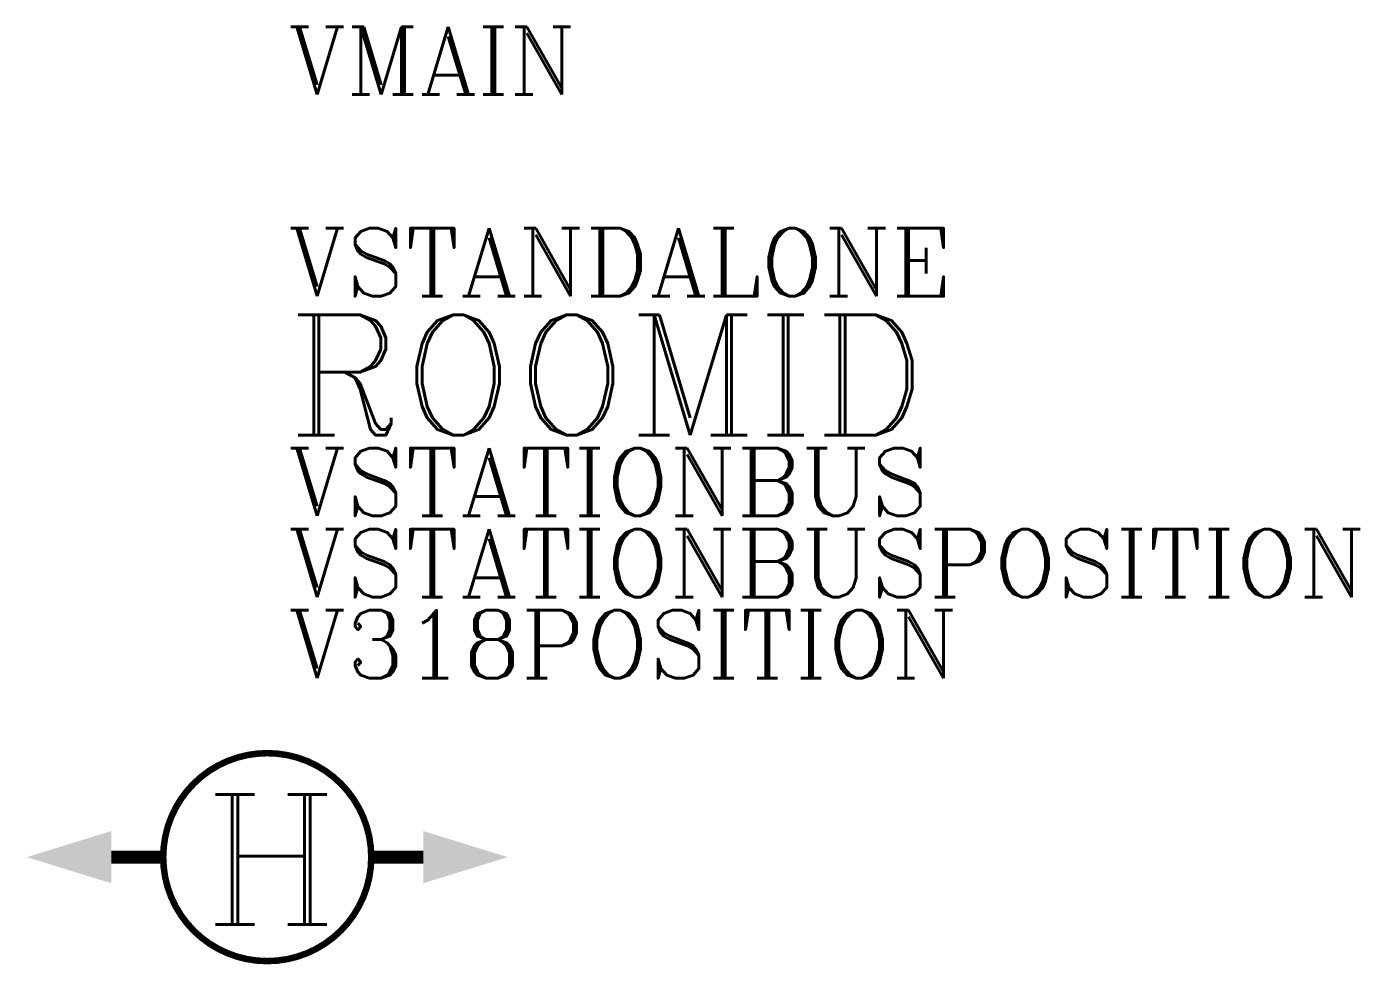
# Model space of a CAD drawing. Header units: inches. Extents: x -21 to 96, y -10 to 73.
import ezdxf

# ---------------------------------------------------------------- set-up
doc = ezdxf.new("R2010")
doc.units = ezdxf.units.IN
doc.header["$LTSCALE"] = 48
doc.header["$MEASUREMENT"] = 0
doc.styles.add('FSL12-1', font='complex.shx')
doc.styles.add('ROMANC', font='COMPLEX.SHX')
doc.styles.add('WSNotes', font='complex.shx', dxfattribs={"height": 18})

msp = doc.modelspace()

# ---------------------------------------------------------------- hatches: boundary and pattern name
at = {"linetype": 'Continuous'}
for points in [[(-21.23, 0), (-13.77, -2.3), (-13.77, 2.3)], [(21.23, 0), (13.77, 2.3), (13.77, -2.3)]]:
    msp.add_hatch(color=256, dxfattribs=at).paths.add_polyline_path(points)

# ---------------------------------------------------------------- texts
at = {"flags": 1}
for tag, p, height, style in [('VMAIN', (1.83, 67.32), 6, 'ROMANC'), ('VSTANDALONE', (1.83, 49.52), 6, 'ROMANC'), ('ROOMID', (1.83, 37.26), 10.62, 'WSNotes'), ('VSTATIONBUS', (1.83, 30.12), 6, 'ROMANC'), ('VSTATIONBUSPOSITION', (1.83, 22.95), 6, 'ROMANC'), ('V318POSITION', (1.83, 15.79), 6, 'ROMANC')]:
    msp.add_attdef(tag, p, '', height=height, dxfattribs=dict(at, style=style))

# ---------------------------------------------------------------- wipeouts: each hides what was drawn before it
msp.add_wipeout([(-0.32, 9.99), (-7.29, 6.84), (-9.99, -0.32), (-6.84, -7.29), (0.32, -9.99), (7.29, -6.84), (9.99, 0.32), (6.84, 7.29)])

# ---------------------------------------------------------------- next in the draw order: linework, layer by layer
at = {"linetype": 'Continuous', "const_width": 0.574}
msp.add_lwpolyline([(9.18, 0, 1), (-9.18, 0, 1)], format="xyb", close=True, dxfattribs=at)
at = {"linetype": 'Continuous', "const_width": 1.15}
for points in [[(-13.77, 0), (-9.18, 0)], [(9.18, 0), (13.77, 0)]]:
    msp.add_lwpolyline(points, dxfattribs=at)
at = {"linetype": 'Continuous'}
msp.add_circle((0, 0), 9.18, dxfattribs=at)

# ---------------------------------------------------------------- next in the draw order: texts
at = {"linetype": 'Continuous', "style": 'FSL12-1', "flags": 2}
msp.add_attdef('H', (-5.56, -5.94), 'H', height=11.48, dxfattribs=at)

doc.saveas('drawing.dxf')
